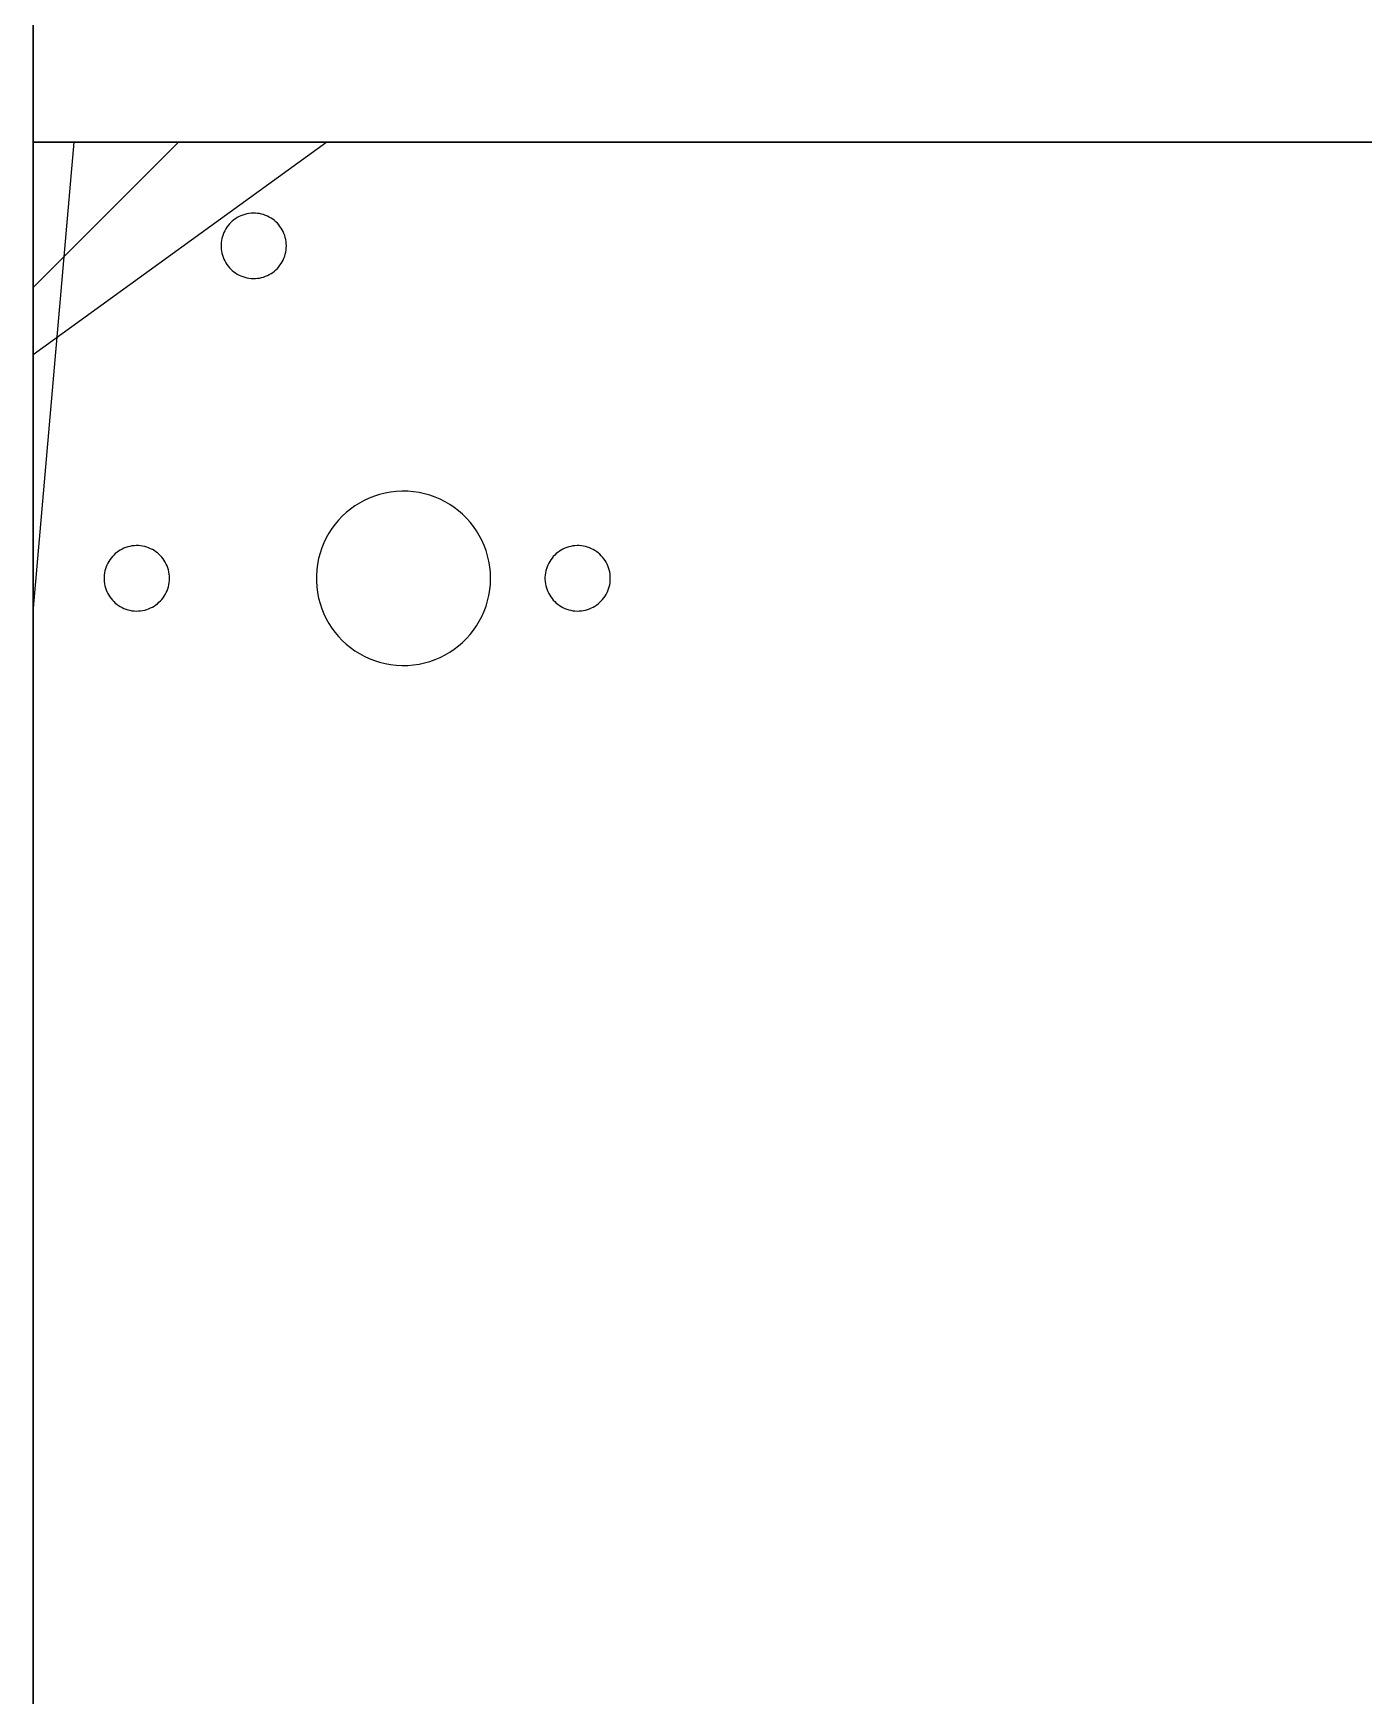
# Model space of a CAD drawing. Header units: metres. Extents: x 0 to 978, y 0 to 1152.
# Drawn here: x 0 to 70.3, y 263.5 to 351.4 of the extents above; entities that cross this region are included whole.
import ezdxf

# ---------------------------------------------------------------- set-up
doc = ezdxf.new("R2010")
doc.units = ezdxf.units.M

msp = doc.modelspace()

# ---------------------------------------------------------------- linework, layer by layer
for points in [[(0, 581.818), (0, 552.727), (0, 523.636), (0, 494.545), (0, 465.455), (0, 436.364), (0, 407.273), (0, 378.182), (0, 349.091), (0, 320), (0, 290.909), (0, 261.818), (0, 232.727), (0, 203.636), (0, 174.545), (0, 145.455), (0, 116.364), (0, 87.273), (0, 58.182), (0, 29.091), (0, 0)], [(0, 581.818), (0, 552.727), (0, 523.636), (0, 494.545), (0, 465.455), (0, 436.364), (0, 407.273), (0, 378.182), (0, 349.091), (0, 320), (0, 290.909), (0, 261.818), (0, 232.727), (0, 203.636), (0, 174.545), (0, 145.455), (0, 116.364), (0, 87.273), (0, 58.182), (0, 29.091), (0, 0)], [(0, 162.909), (0, 192), (0, 221.091), (0, 250.182), (0, 279.273), (0, 308.364), (0, 337.455), (0, 366.545)], [(0, 162.909), (0, 192), (0, 221.091), (0, 250.182), (0, 279.273), (0, 308.364), (0, 337.455), (0, 366.545)], [(0, 365.76), (0, 349.135), (0, 332.509), (0, 315.884), (0, 299.258), (0, 282.633), (0, 266.007), (0, 249.382), (0, 232.756), (0, 216.131), (0, 199.505), (0, 182.88), (0, 166.255), (0, 149.629), (0, 133.004), (0, 116.378), (0, 99.753), (0, 83.127), (0, 66.502), (0, 49.876), (0, 33.251), (0, 16.625), (0, 0)], [(0, 365.76), (0, 349.135), (0, 332.509), (0, 315.884), (0, 299.258), (0, 282.633), (0, 266.007), (0, 249.382), (0, 232.756), (0, 216.131), (0, 199.505), (0, 182.88), (0, 166.255), (0, 149.629), (0, 133.004), (0, 116.378), (0, 99.753), (0, 83.127), (0, 66.502), (0, 49.876), (0, 33.251), (0, 16.625), (0, 0)], [(0, 362.044), (0, 351.236), (0, 340.429), (0, 329.622), (0, 318.815), (0, 308.007), (0, 297.2), (0, 286.393), (0, 275.585), (0, 264.778), (0, 253.971), (0, 243.164), (0, 232.356), (0, 221.549), (0, 210.742), (0, 199.935), (0, 189.127), (0, 178.32), (0, 167.513)], [(0, 167.513), (0, 178.32), (0, 189.127), (0, 199.935), (0, 210.742), (0, 221.549), (0, 232.356), (0, 243.164), (0, 253.971), (0, 264.778), (0, 275.585), (0, 286.393), (0, 297.2), (0, 308.007), (0, 318.815), (0, 329.622), (0, 340.429), (0, 351.236), (0, 362.044)], [(0, 362.044), (0, 351.236), (0, 340.429), (0, 329.622), (0, 318.815), (0, 308.007), (0, 297.2), (0, 286.393), (0, 275.585), (0, 264.778), (0, 253.971), (0, 243.164), (0, 232.356), (0, 221.549), (0, 210.742), (0, 199.935), (0, 189.127), (0, 178.32), (0, 167.513)], [(0, 167.513), (0, 178.32), (0, 189.127), (0, 199.935), (0, 210.742), (0, 221.549), (0, 232.356), (0, 243.164), (0, 253.971), (0, 264.778), (0, 275.585), (0, 286.393), (0, 297.2), (0, 308.007), (0, 318.815), (0, 329.622), (0, 340.429), (0, 351.236), (0, 362.044)], [(0, 169.2), (0, 185.825), (0, 202.451), (0, 219.076), (0, 235.702), (0, 252.327), (0, 268.953), (0, 285.578), (0, 302.204), (0, 318.829), (0, 335.455), (0, 352.08)], [(0, 352.08), (0, 335.455), (0, 318.829), (0, 302.204), (0, 285.578), (0, 268.953), (0, 252.327), (0, 235.702), (0, 219.076), (0, 202.451), (0, 185.825), (0, 169.2)], [(0, 352.08), (0, 335.455), (0, 318.829), (0, 302.204), (0, 285.578), (0, 268.953), (0, 252.327), (0, 235.702), (0, 219.076), (0, 202.451), (0, 185.825), (0, 169.2)], [(0, 169.2), (0, 185.825), (0, 202.451), (0, 219.076), (0, 235.702), (0, 252.327), (0, 268.953), (0, 285.578), (0, 302.204), (0, 318.829), (0, 335.455), (0, 352.08)], [(0, 352.08), (0, 335.455), (0, 318.829), (0, 302.204), (0, 285.578), (0, 268.953), (0, 252.327), (0, 235.702), (0, 219.076), (0, 202.451), (0, 185.825), (0, 169.2)], [(0, 352.08), (0, 335.455), (0, 318.829), (0, 302.204), (0, 285.578), (0, 268.953), (0, 252.327), (0, 235.702), (0, 219.076), (0, 202.451), (0, 185.825), (0, 169.2)], [(0, 345.6), (15.36, 345.6), (30.72, 345.6), (46.08, 345.6), (61.44, 345.6), (76.8, 345.6), (92.16, 345.6), (107.52, 345.6), (122.88, 345.6), (138.24, 345.6), (153.6, 345.6), (168.96, 345.6), (184.32, 345.6), (199.68, 345.6), (215.04, 345.6), (230.4, 345.6), (245.76, 345.6), (261.12, 345.6), (276.48, 345.6), (291.84, 345.6), (307.2, 345.6)], [(0, 161.28), (0, 176.64), (0, 192), (0, 207.36), (0, 222.72), (0, 238.08), (0, 253.44), (0, 268.8), (0, 284.16), (0, 299.52), (0, 314.88), (0, 330.24), (0, 345.6)], [(0, 345.6), (0, 338.618), (0, 331.636), (0, 324.655), (0, 317.673), (0, 310.691), (0, 303.709), (0, 296.727), (0, 289.745), (0, 282.764), (0, 275.782), (0, 268.8), (0, 261.818)], [(0, 261.818), (0, 268.8), (0, 275.782), (0, 282.764), (0, 289.745), (0, 296.727), (0, 303.709), (0, 310.691), (0, 317.673), (0, 324.655), (0, 331.636), (0, 338.618), (0, 345.6)], [(0, 161.28), (0, 176.64), (0, 192), (0, 207.36), (0, 222.72), (0, 238.08), (0, 253.44), (0, 268.8), (0, 284.16), (0, 299.52), (0, 314.88), (0, 330.24), (0, 345.6), (15.36, 345.6), (30.72, 345.6), (46.08, 345.6), (61.44, 345.6), (76.8, 345.6), (92.16, 345.6), (107.52, 345.6), (122.88, 345.6), (138.24, 345.6), (153.6, 345.6)], [(0, 161.28), (0, 176.64), (0, 192), (0, 207.36), (0, 222.72), (0, 238.08), (0, 253.44), (0, 268.8), (0, 284.16), (0, 299.52), (0, 314.88), (0, 330.24), (0, 345.6), (15.36, 345.6), (30.72, 345.6), (46.08, 345.6), (61.44, 345.6), (76.8, 345.6), (92.16, 345.6), (107.52, 345.6), (122.88, 345.6), (138.24, 345.6), (153.6, 345.6)], [(161.28, 345.6), (145.92, 345.6), (130.56, 345.6), (115.2, 345.6), (99.84, 345.6), (84.48, 345.6), (69.12, 345.6), (53.76, 345.6), (38.4, 345.6), (23.04, 345.6), (7.68, 345.6), (0, 337.92), (0, 322.56), (0, 307.2), (0, 291.84), (0, 276.48), (0, 261.12), (0, 245.76), (0, 230.4), (0, 215.04), (0, 199.68), (0, 184.32), (0, 168.96)], [(0, 345.6), (15.36, 345.6), (30.72, 345.6), (46.08, 345.6), (61.44, 345.6), (76.8, 345.6), (92.16, 345.6), (107.52, 345.6), (122.88, 345.6), (138.24, 345.6), (153.6, 345.6), (168.96, 345.6), (184.32, 345.6), (199.68, 345.6), (215.04, 345.6), (230.4, 345.6), (245.76, 345.6), (261.12, 345.6), (276.48, 345.6), (291.84, 345.6), (307.2, 345.6)], [(0, 161.28), (0, 176.64), (0, 192), (0, 207.36), (0, 222.72), (0, 238.08), (0, 253.44), (0, 268.8), (0, 284.16), (0, 299.52), (0, 314.88), (0, 330.24), (0, 345.6)], [(0, 345.6), (0, 338.618), (0, 331.636), (0, 324.655), (0, 317.673), (0, 310.691), (0, 303.709), (0, 296.727), (0, 289.745), (0, 282.764), (0, 275.782), (0, 268.8), (0, 261.818)], [(0, 261.818), (0, 268.8), (0, 275.782), (0, 282.764), (0, 289.745), (0, 296.727), (0, 303.709), (0, 310.691), (0, 317.673), (0, 324.655), (0, 331.636), (0, 338.618), (0, 345.6)], [(0, 345.6), (0, 330.24), (0, 314.88), (0, 299.52), (0, 284.16), (0, 268.8), (0, 253.44), (0, 238.08), (0, 222.72), (0, 207.36), (0, 192), (0, 176.64), (0, 161.28)], [(307.2, 345.6), (291.84, 345.6), (276.48, 345.6), (261.12, 345.6), (245.76, 345.6), (230.4, 345.6), (215.04, 345.6), (199.68, 345.6), (184.32, 345.6), (168.96, 345.6), (153.6, 345.6), (138.24, 345.6), (122.88, 345.6), (107.52, 345.6), (92.16, 345.6), (76.8, 345.6), (61.44, 345.6), (46.08, 345.6), (30.72, 345.6), (15.36, 345.6), (0, 345.6)], [(0, 345.6), (8.378, 345.6), (16.756, 345.6), (25.135, 345.6), (33.513, 345.6), (41.891, 345.6), (50.269, 345.6), (58.647, 345.6), (67.025, 345.6), (75.404, 345.6), (83.782, 345.6), (92.16, 345.6), (100.538, 345.6), (108.916, 345.6), (117.295, 345.6), (125.673, 345.6), (134.051, 345.6), (142.429, 345.6), (150.807, 345.6)], [(150.807, 345.6), (142.429, 345.6), (134.051, 345.6), (125.673, 345.6), (117.295, 345.6), (108.916, 345.6), (100.538, 345.6), (92.16, 345.6), (83.782, 345.6), (75.404, 345.6), (67.025, 345.6), (58.647, 345.6), (50.269, 345.6), (41.891, 345.6), (33.513, 345.6), (25.135, 345.6), (16.756, 345.6), (8.378, 345.6), (0, 345.6)], [(0, 345.6), (0, 330.24), (0, 314.88), (0, 299.52), (0, 284.16), (0, 268.8), (0, 253.44), (0, 238.08), (0, 222.72), (0, 207.36), (0, 192), (0, 176.64), (0, 161.28)], [(307.2, 345.6), (291.84, 345.6), (276.48, 345.6), (261.12, 345.6), (245.76, 345.6), (230.4, 345.6), (215.04, 345.6), (199.68, 345.6), (184.32, 345.6), (168.96, 345.6), (153.6, 345.6), (138.24, 345.6), (122.88, 345.6), (107.52, 345.6), (92.16, 345.6), (76.8, 345.6), (61.44, 345.6), (46.08, 345.6), (30.72, 345.6), (15.36, 345.6), (0, 345.6)], [(161.28, 345.6), (145.92, 345.6), (130.56, 345.6), (115.2, 345.6), (99.84, 345.6), (84.48, 345.6), (69.12, 345.6), (53.76, 345.6), (38.4, 345.6), (23.04, 345.6), (7.68, 345.6), (0, 337.92), (0, 322.56), (0, 307.2), (0, 291.84), (0, 276.48), (0, 261.12), (0, 245.76), (0, 230.4), (0, 215.04), (0, 199.68), (0, 184.32), (0, 168.96)], [(0, 345.6), (26.749, 345.6), (53.498, 345.6), (80.247, 345.6), (106.996, 345.6), (133.745, 345.6), (160.495, 345.6), (187.244, 345.6), (213.993, 345.6), (240.742, 345.6), (267.491, 345.6), (294.24, 345.6), (320.989, 345.6), (347.738, 345.6), (374.487, 345.6), (401.236, 345.6), (427.985, 345.6), (454.735, 345.6), (481.484, 345.6), (508.233, 345.6)], [(0, 158.356), (0, 185.105), (0, 211.855), (0, 238.604), (0, 265.353), (0, 292.102), (0, 318.851), (0, 345.6)], [(0, 345.6), (0, 338.618), (0, 331.636), (0, 324.655), (0, 317.673), (0, 310.691), (0, 303.709), (0, 296.727), (0, 289.745), (0, 282.764), (0, 275.782), (0, 268.8), (0, 261.818)], [(0, 261.818), (0, 268.8), (0, 275.782), (0, 282.764), (0, 289.745), (0, 296.727), (0, 303.709), (0, 310.691), (0, 317.673), (0, 324.655), (0, 331.636), (0, 338.618), (0, 345.6)], [(0, 345.6), (19.767, 345.6), (39.535, 345.6), (59.302, 345.6), (79.069, 345.6), (98.836, 345.6), (118.604, 345.6), (138.371, 345.6), (158.138, 345.6), (177.905, 345.6), (197.673, 345.6), (217.44, 345.6), (237.207, 345.6), (256.975, 345.6), (276.742, 345.6), (296.509, 345.6)], [(296.509, 345.6), (276.742, 345.6), (256.975, 345.6), (237.207, 345.6), (217.44, 345.6), (197.673, 345.6), (177.905, 345.6), (158.138, 345.6), (138.371, 345.6), (118.604, 345.6), (98.836, 345.6), (79.069, 345.6), (59.302, 345.6), (39.535, 345.6), (19.767, 345.6), (0, 345.6)], [(309.753, 345.6), (283.004, 345.6), (256.255, 345.6), (229.505, 345.6), (202.756, 345.6), (176.007, 345.6), (149.258, 345.6), (122.509, 345.6), (95.76, 345.6), (69.011, 345.6), (42.262, 345.6), (15.513, 345.6), (0, 334.364), (0, 307.615), (0, 280.865), (0, 254.116), (0, 227.367), (0, 200.618), (0, 173.869)], [(0, 345.6), (26.749, 345.6), (53.498, 345.6), (80.247, 345.6), (106.996, 345.6), (133.745, 345.6), (160.495, 345.6), (187.244, 345.6), (213.993, 345.6), (240.742, 345.6), (267.491, 345.6), (294.24, 345.6), (320.989, 345.6), (347.738, 345.6), (374.487, 345.6), (401.236, 345.6), (427.985, 345.6), (454.735, 345.6), (481.484, 345.6), (508.233, 345.6)], [(0, 158.356), (0, 185.105), (0, 211.855), (0, 238.604), (0, 265.353), (0, 292.102), (0, 318.851), (0, 345.6)], [(296.378, 345.6), (269.629, 345.6), (242.88, 345.6), (216.131, 345.6), (189.382, 345.6), (162.633, 345.6), (135.884, 345.6), (109.135, 345.6), (82.385, 345.6), (55.636, 345.6), (28.887, 345.6), (2.138, 345.6), (0, 320.989), (0, 294.24), (0, 267.491), (0, 240.742), (0, 213.993), (0, 187.244), (0, 160.495)], [(0, 345.6), (15.36, 345.6), (30.72, 345.6), (46.08, 345.6), (61.44, 345.6), (76.8, 345.6), (92.16, 345.6), (107.52, 345.6), (122.88, 345.6), (138.24, 345.6), (153.6, 345.6), (168.96, 345.6), (184.32, 345.6), (199.68, 345.6), (215.04, 345.6), (230.4, 345.6), (245.76, 345.6), (261.12, 345.6), (276.48, 345.6), (291.84, 345.6), (307.2, 345.6)], [(0, 161.28), (0, 176.64), (0, 192), (0, 207.36), (0, 222.72), (0, 238.08), (0, 253.44), (0, 268.8), (0, 284.16), (0, 299.52), (0, 314.88), (0, 330.24), (0, 345.6)], [(0, 161.28), (0, 176.64), (0, 192), (0, 207.36), (0, 222.72), (0, 238.08), (0, 253.44), (0, 268.8), (0, 284.16), (0, 299.52), (0, 314.88), (0, 330.24), (0, 345.6), (15.36, 345.6), (30.72, 345.6), (46.08, 345.6), (61.44, 345.6), (76.8, 345.6), (92.16, 345.6), (107.52, 345.6), (122.88, 345.6), (138.24, 345.6), (153.6, 345.6)], [(0, 345.6), (0, 338.618), (0, 331.636), (0, 324.655), (0, 317.673), (0, 310.691), (0, 303.709), (0, 296.727), (0, 289.745), (0, 282.764), (0, 275.782), (0, 268.8), (0, 261.818)], [(0, 261.818), (0, 268.8), (0, 275.782), (0, 282.764), (0, 289.745), (0, 296.727), (0, 303.709), (0, 310.691), (0, 317.673), (0, 324.655), (0, 331.636), (0, 338.618), (0, 345.6)], [(0, 161.28), (0, 176.64), (0, 192), (0, 207.36), (0, 222.72), (0, 238.08), (0, 253.44), (0, 268.8), (0, 284.16), (0, 299.52), (0, 314.88), (0, 330.24), (0, 345.6), (15.36, 345.6), (30.72, 345.6), (46.08, 345.6), (61.44, 345.6), (76.8, 345.6), (92.16, 345.6), (107.52, 345.6), (122.88, 345.6), (138.24, 345.6), (153.6, 345.6)], [(161.28, 345.6), (145.92, 345.6), (130.56, 345.6), (115.2, 345.6), (99.84, 345.6), (84.48, 345.6), (69.12, 345.6), (53.76, 345.6), (38.4, 345.6), (23.04, 345.6), (7.68, 345.6), (0, 337.92), (0, 322.56), (0, 307.2), (0, 291.84), (0, 276.48), (0, 261.12), (0, 245.76), (0, 230.4), (0, 215.04), (0, 199.68), (0, 184.32), (0, 168.96)], [(0, 345.6), (15.36, 345.6), (30.72, 345.6), (46.08, 345.6), (61.44, 345.6), (76.8, 345.6), (92.16, 345.6), (107.52, 345.6), (122.88, 345.6), (138.24, 345.6), (153.6, 345.6), (168.96, 345.6), (184.32, 345.6), (199.68, 345.6), (215.04, 345.6), (230.4, 345.6), (245.76, 345.6), (261.12, 345.6), (276.48, 345.6), (291.84, 345.6), (307.2, 345.6)], [(0, 161.28), (0, 176.64), (0, 192), (0, 207.36), (0, 222.72), (0, 238.08), (0, 253.44), (0, 268.8), (0, 284.16), (0, 299.52), (0, 314.88), (0, 330.24), (0, 345.6)], [(0, 345.6), (0, 338.618), (0, 331.636), (0, 324.655), (0, 317.673), (0, 310.691), (0, 303.709), (0, 296.727), (0, 289.745), (0, 282.764), (0, 275.782), (0, 268.8), (0, 261.818)], [(0, 261.818), (0, 268.8), (0, 275.782), (0, 282.764), (0, 289.745), (0, 296.727), (0, 303.709), (0, 310.691), (0, 317.673), (0, 324.655), (0, 331.636), (0, 338.618), (0, 345.6)], [(0, 161.28), (0, 176.64), (0, 192), (0, 207.36), (0, 222.72), (0, 238.08), (0, 253.44), (0, 268.8), (0, 284.16), (0, 299.52), (0, 314.88), (0, 330.24), (0, 345.6), (15.36, 345.6), (30.72, 345.6), (46.08, 345.6), (61.44, 345.6), (76.8, 345.6), (92.16, 345.6), (107.52, 345.6), (122.88, 345.6), (138.24, 345.6), (153.6, 345.6)], [(0, 161.28), (0, 176.64), (0, 192), (0, 207.36), (0, 222.72), (0, 238.08), (0, 253.44), (0, 268.8), (0, 284.16), (0, 299.52), (0, 314.88), (0, 330.24), (0, 345.6), (15.36, 345.6), (30.72, 345.6), (46.08, 345.6), (61.44, 345.6), (76.8, 345.6), (92.16, 345.6), (107.52, 345.6), (122.88, 345.6), (138.24, 345.6), (153.6, 345.6)], [(161.28, 345.6), (145.92, 345.6), (130.56, 345.6), (115.2, 345.6), (99.84, 345.6), (84.48, 345.6), (69.12, 345.6), (53.76, 345.6), (38.4, 345.6), (23.04, 345.6), (7.68, 345.6), (0, 337.92), (0, 322.56), (0, 307.2), (0, 291.84), (0, 276.48), (0, 261.12), (0, 245.76), (0, 230.4), (0, 215.04), (0, 199.68), (0, 184.32), (0, 168.96)], [(0, 345.6), (15.36, 345.6), (30.72, 345.6), (46.08, 345.6), (61.44, 345.6), (76.8, 345.6), (92.16, 345.6), (107.52, 345.6), (122.88, 345.6), (138.24, 345.6), (153.6, 345.6), (168.96, 345.6), (184.32, 345.6), (199.68, 345.6), (215.04, 345.6), (230.4, 345.6), (245.76, 345.6), (261.12, 345.6), (276.48, 345.6), (291.84, 345.6), (307.2, 345.6)], [(0, 161.28), (0, 176.64), (0, 192), (0, 207.36), (0, 222.72), (0, 238.08), (0, 253.44), (0, 268.8), (0, 284.16), (0, 299.52), (0, 314.88), (0, 330.24), (0, 345.6)], [(0, 345.6), (0, 338.618), (0, 331.636), (0, 324.655), (0, 317.673), (0, 310.691), (0, 303.709), (0, 296.727), (0, 289.745), (0, 282.764), (0, 275.782), (0, 268.8), (0, 261.818)], [(0, 261.818), (0, 268.8), (0, 275.782), (0, 282.764), (0, 289.745), (0, 296.727), (0, 303.709), (0, 310.691), (0, 317.673), (0, 324.655), (0, 331.636), (0, 338.618), (0, 345.6)], [(0, 161.28), (0, 176.64), (0, 192), (0, 207.36), (0, 222.72), (0, 238.08), (0, 253.44), (0, 268.8), (0, 284.16), (0, 299.52), (0, 314.88), (0, 330.24), (0, 345.6), (15.36, 345.6), (30.72, 345.6), (46.08, 345.6), (61.44, 345.6), (76.8, 345.6), (92.16, 345.6), (107.52, 345.6), (122.88, 345.6), (138.24, 345.6), (153.6, 345.6)], [(0, 161.28), (0, 176.64), (0, 192), (0, 207.36), (0, 222.72), (0, 238.08), (0, 253.44), (0, 268.8), (0, 284.16), (0, 299.52), (0, 314.88), (0, 330.24), (0, 345.6), (15.36, 345.6), (30.72, 345.6), (46.08, 345.6), (61.44, 345.6), (76.8, 345.6), (92.16, 345.6), (107.52, 345.6), (122.88, 345.6), (138.24, 345.6), (153.6, 345.6)], [(161.28, 345.6), (145.92, 345.6), (130.56, 345.6), (115.2, 345.6), (99.84, 345.6), (84.48, 345.6), (69.12, 345.6), (53.76, 345.6), (38.4, 345.6), (23.04, 345.6), (7.68, 345.6), (0, 337.92), (0, 322.56), (0, 307.2), (0, 291.84), (0, 276.48), (0, 261.12), (0, 245.76), (0, 230.4), (0, 215.04), (0, 199.68), (0, 184.32), (0, 168.96)], [(0, 345.6), (15.36, 345.6), (30.72, 345.6), (46.08, 345.6), (61.44, 345.6), (76.8, 345.6), (92.16, 345.6), (107.52, 345.6), (122.88, 345.6), (138.24, 345.6), (153.6, 345.6), (168.96, 345.6), (184.32, 345.6), (199.68, 345.6), (215.04, 345.6), (230.4, 345.6), (245.76, 345.6), (261.12, 345.6), (276.48, 345.6), (291.84, 345.6), (307.2, 345.6)], [(0, 161.28), (0, 176.64), (0, 192), (0, 207.36), (0, 222.72), (0, 238.08), (0, 253.44), (0, 268.8), (0, 284.16), (0, 299.52), (0, 314.88), (0, 330.24), (0, 345.6)], [(0, 345.6), (0, 338.618), (0, 331.636), (0, 324.655), (0, 317.673), (0, 310.691), (0, 303.709), (0, 296.727), (0, 289.745), (0, 282.764), (0, 275.782), (0, 268.8), (0, 261.818)], [(0, 261.818), (0, 268.8), (0, 275.782), (0, 282.764), (0, 289.745), (0, 296.727), (0, 303.709), (0, 310.691), (0, 317.673), (0, 324.655), (0, 331.636), (0, 338.618), (0, 345.6)], [(0, 161.28), (0, 176.64), (0, 192), (0, 207.36), (0, 222.72), (0, 238.08), (0, 253.44), (0, 268.8), (0, 284.16), (0, 299.52), (0, 314.88), (0, 330.24), (0, 345.6), (15.36, 345.6), (30.72, 345.6), (46.08, 345.6), (61.44, 345.6), (76.8, 345.6), (92.16, 345.6), (107.52, 345.6), (122.88, 345.6), (138.24, 345.6), (153.6, 345.6)], [(0, 161.28), (0, 176.64), (0, 192), (0, 207.36), (0, 222.72), (0, 238.08), (0, 253.44), (0, 268.8), (0, 284.16), (0, 299.52), (0, 314.88), (0, 330.24), (0, 345.6), (15.36, 345.6), (30.72, 345.6), (46.08, 345.6), (61.44, 345.6), (76.8, 345.6), (92.16, 345.6), (107.52, 345.6), (122.88, 345.6), (138.24, 345.6), (153.6, 345.6)], [(161.28, 345.6), (145.92, 345.6), (130.56, 345.6), (115.2, 345.6), (99.84, 345.6), (84.48, 345.6), (69.12, 345.6), (53.76, 345.6), (38.4, 345.6), (23.04, 345.6), (7.68, 345.6), (0, 337.92), (0, 322.56), (0, 307.2), (0, 291.84), (0, 276.48), (0, 261.12), (0, 245.76), (0, 230.4), (0, 215.04), (0, 199.68), (0, 184.32), (0, 168.96)], [(71.215, 345.6), (62.836, 345.6), (54.458, 345.6), (46.08, 345.6), (37.702, 345.6), (29.324, 345.6), (20.945, 345.6), (12.567, 345.6), (4.189, 345.6), (4.189, 345.6), (12.567, 345.6), (20.945, 345.6), (29.324, 345.6), (37.702, 345.6), (46.08, 345.6), (54.458, 345.6), (62.836, 345.6), (71.215, 345.6)], [(71.215, 345.6), (62.836, 345.6), (54.458, 345.6), (46.08, 345.6), (37.702, 345.6), (29.324, 345.6), (20.945, 345.6), (12.567, 345.6), (4.189, 345.6), (4.189, 345.6), (12.567, 345.6), (20.945, 345.6), (29.324, 345.6), (37.702, 345.6), (46.08, 345.6), (54.458, 345.6), (62.836, 345.6), (71.215, 345.6)], [(71.215, 345.6), (62.836, 345.6), (54.458, 345.6), (46.08, 345.6), (37.702, 345.6), (29.324, 345.6), (20.945, 345.6), (12.567, 345.6), (4.189, 345.6), (4.189, 345.6), (12.567, 345.6), (20.945, 345.6), (29.324, 345.6), (37.702, 345.6), (46.08, 345.6), (54.458, 345.6), (62.836, 345.6), (71.215, 345.6)], [(71.215, 345.6), (62.836, 345.6), (54.458, 345.6), (46.08, 345.6), (37.702, 345.6), (29.324, 345.6), (20.945, 345.6), (12.567, 345.6), (4.189, 345.6), (4.189, 345.6), (12.567, 345.6), (20.945, 345.6), (29.324, 345.6), (37.702, 345.6), (46.08, 345.6), (54.458, 345.6), (62.836, 345.6), (71.215, 345.6)], [(71.215, 345.6), (62.836, 345.6), (54.458, 345.6), (46.08, 345.6), (37.702, 345.6), (29.324, 345.6), (20.945, 345.6), (12.567, 345.6), (4.189, 345.6), (4.189, 345.6), (12.567, 345.6), (20.945, 345.6), (29.324, 345.6), (37.702, 345.6), (46.08, 345.6), (54.458, 345.6), (62.836, 345.6), (71.215, 345.6)], [(13.373, 340.128), (13.37, 340.243), (13.359, 340.356), (13.34, 340.466), (13.315, 340.574), (13.284, 340.679), (13.246, 340.782), (13.201, 340.881), (13.151, 340.977), (13.095, 341.069), (13.034, 341.157), (12.968, 341.241), (12.896, 341.321), (12.82, 341.396), (12.739, 341.467), (12.654, 341.532), (12.565, 341.592), (12.472, 341.647), (12.375, 341.695), (12.275, 341.738), (12.172, 341.775), (12.067, 341.805), (11.958, 341.828), (11.847, 341.845), (11.734, 341.854), (11.619, 341.856), (11.505, 341.85), (11.393, 341.837), (11.283, 341.817), (11.176, 341.791), (11.071, 341.757), (10.97, 341.718), (10.872, 341.672), (10.777, 341.62), (10.686, 341.563), (10.599, 341.5), (10.516, 341.432), (10.437, 341.359), (10.363, 341.282), (10.294, 341.2), (10.23, 341.114), (10.172, 341.023), (10.119, 340.929), (10.071, 340.832), (10.03, 340.731), (9.995, 340.627), (9.967, 340.52), (9.945, 340.411), (9.931, 340.299), (9.923, 340.186), (9.923, 340.07), (9.931, 339.957), (9.945, 339.845), (9.967, 339.736), (9.995, 339.629), (10.03, 339.525), (10.071, 339.424), (10.119, 339.327), (10.172, 339.233), (10.23, 339.142), (10.294, 339.056), (10.363, 338.974), (10.437, 338.897), (10.516, 338.824), (10.599, 338.756), (10.686, 338.693), (10.777, 338.636), (10.872, 338.584), (10.97, 338.538), (11.071, 338.499), (11.176, 338.465), (11.283, 338.439), (11.393, 338.419), (11.505, 338.406), (11.619, 338.4), (11.734, 338.402), (11.847, 338.411), (11.958, 338.428), (12.067, 338.451), (12.172, 338.481), (12.275, 338.518), (12.375, 338.561), (12.472, 338.609), (12.565, 338.664), (12.654, 338.724), (12.739, 338.789), (12.82, 338.86), (12.896, 338.935), (12.968, 339.015), (13.034, 339.099), (13.095, 339.187), (13.151, 339.279), (13.201, 339.375), (13.246, 339.474), (13.284, 339.577), (13.315, 339.682), (13.34, 339.79), (13.359, 339.9), (13.37, 340.013), (13.373, 340.128)], [(24.158, 322.56), (24.148, 322.866), (24.119, 323.167), (24.07, 323.461), (24.004, 323.749), (23.919, 324.03), (23.818, 324.303), (23.7, 324.568), (23.566, 324.823), (23.417, 325.069), (23.254, 325.304), (23.076, 325.529), (22.885, 325.742), (22.682, 325.942), (22.467, 326.13), (22.24, 326.304), (22.002, 326.464), (21.754, 326.61), (21.497, 326.74), (21.23, 326.854), (20.956, 326.951), (20.673, 327.031), (20.384, 327.094), (20.088, 327.138), (19.787, 327.162), (19.48, 327.167), (19.176, 327.152), (18.877, 327.118), (18.584, 327.065), (18.298, 326.994), (18.02, 326.905), (17.749, 326.799), (17.487, 326.677), (17.234, 326.539), (16.991, 326.386), (16.759, 326.219), (16.538, 326.038), (16.328, 325.844), (16.131, 325.637), (15.947, 325.418), (15.777, 325.188), (15.62, 324.947), (15.479, 324.697), (15.353, 324.437), (15.243, 324.168), (15.15, 323.891), (15.074, 323.606), (15.017, 323.315), (14.978, 323.017), (14.958, 322.714), (14.958, 322.406), (14.978, 322.103), (15.017, 321.805), (15.074, 321.514), (15.15, 321.229), (15.243, 320.952), (15.353, 320.683), (15.479, 320.423), (15.62, 320.173), (15.777, 319.932), (15.947, 319.702), (16.131, 319.483), (16.328, 319.276), (16.538, 319.082), (16.759, 318.901), (16.991, 318.734), (17.234, 318.581), (17.487, 318.443), (17.749, 318.321), (18.02, 318.215), (18.298, 318.126), (18.584, 318.055), (18.877, 318.002), (19.176, 317.968), (19.48, 317.953), (19.787, 317.958), (20.088, 317.982), (20.384, 318.026), (20.673, 318.089), (20.956, 318.169), (21.23, 318.266), (21.497, 318.38), (21.754, 318.51), (22.002, 318.656), (22.24, 318.816), (22.467, 318.99), (22.682, 319.178), (22.885, 319.378), (23.076, 319.591), (23.254, 319.816), (23.417, 320.051), (23.566, 320.297), (23.7, 320.552), (23.818, 320.817), (23.919, 321.09), (24.004, 321.371), (24.07, 321.659), (24.119, 321.953), (24.148, 322.254), (24.158, 322.56)], [(24.158, 322.56), (24.148, 322.866), (24.119, 323.167), (24.07, 323.461), (24.004, 323.749), (23.919, 324.03), (23.818, 324.303), (23.7, 324.568), (23.566, 324.823), (23.417, 325.069), (23.254, 325.304), (23.076, 325.529), (22.885, 325.742), (22.682, 325.942), (22.467, 326.13), (22.24, 326.304), (22.002, 326.464), (21.754, 326.61), (21.497, 326.74), (21.23, 326.854), (20.956, 326.951), (20.673, 327.031), (20.384, 327.094), (20.088, 327.138), (19.787, 327.162), (19.48, 327.167), (19.176, 327.152), (18.877, 327.118), (18.584, 327.065), (18.298, 326.994), (18.02, 326.905), (17.749, 326.799), (17.487, 326.677), (17.234, 326.539), (16.991, 326.386), (16.759, 326.219), (16.538, 326.038), (16.328, 325.844), (16.131, 325.637), (15.947, 325.418), (15.777, 325.188), (15.62, 324.947), (15.479, 324.697), (15.353, 324.437), (15.243, 324.168), (15.15, 323.891), (15.074, 323.606), (15.017, 323.315), (14.978, 323.017), (14.958, 322.714), (14.958, 322.406), (14.978, 322.103), (15.017, 321.805), (15.074, 321.514), (15.15, 321.229), (15.243, 320.952), (15.353, 320.683), (15.479, 320.423), (15.62, 320.173), (15.777, 319.932), (15.947, 319.702), (16.131, 319.483), (16.328, 319.276), (16.538, 319.082), (16.759, 318.901), (16.991, 318.734), (17.234, 318.581), (17.487, 318.443), (17.749, 318.321), (18.02, 318.215), (18.298, 318.126), (18.584, 318.055), (18.877, 318.002), (19.176, 317.968), (19.48, 317.953), (19.787, 317.958), (20.088, 317.982), (20.384, 318.026), (20.673, 318.089), (20.956, 318.169), (21.23, 318.266), (21.497, 318.38), (21.754, 318.51), (22.002, 318.656), (22.24, 318.816), (22.467, 318.99), (22.682, 319.178), (22.885, 319.378), (23.076, 319.591), (23.254, 319.816), (23.417, 320.051), (23.566, 320.297), (23.7, 320.552), (23.818, 320.817), (23.919, 321.09), (24.004, 321.371), (24.07, 321.659), (24.119, 321.953), (24.148, 322.254), (24.158, 322.56)], [(24.158, 322.56), (24.148, 322.866), (24.119, 323.167), (24.07, 323.461), (24.004, 323.749), (23.919, 324.03), (23.818, 324.303), (23.7, 324.568), (23.566, 324.823), (23.417, 325.069), (23.254, 325.304), (23.076, 325.529), (22.885, 325.742), (22.682, 325.942), (22.467, 326.13), (22.24, 326.304), (22.002, 326.464), (21.754, 326.61), (21.497, 326.74), (21.23, 326.854), (20.956, 326.951), (20.673, 327.031), (20.384, 327.094), (20.088, 327.138), (19.787, 327.162), (19.48, 327.167), (19.176, 327.152), (18.877, 327.118), (18.584, 327.065), (18.298, 326.994), (18.02, 326.905), (17.749, 326.799), (17.487, 326.677), (17.234, 326.539), (16.991, 326.386), (16.759, 326.219), (16.538, 326.038), (16.328, 325.844), (16.131, 325.637), (15.947, 325.418), (15.777, 325.188), (15.62, 324.947), (15.479, 324.697), (15.353, 324.437), (15.243, 324.168), (15.15, 323.891), (15.074, 323.606), (15.017, 323.315), (14.978, 323.017), (14.958, 322.714), (14.958, 322.406), (14.978, 322.103), (15.017, 321.805), (15.074, 321.514), (15.15, 321.229), (15.243, 320.952), (15.353, 320.683), (15.479, 320.423), (15.62, 320.173), (15.777, 319.932), (15.947, 319.702), (16.131, 319.483), (16.328, 319.276), (16.538, 319.082), (16.759, 318.901), (16.991, 318.734), (17.234, 318.581), (17.487, 318.443), (17.749, 318.321), (18.02, 318.215), (18.298, 318.126), (18.584, 318.055), (18.877, 318.002), (19.176, 317.968), (19.48, 317.953), (19.787, 317.958), (20.088, 317.982), (20.384, 318.026), (20.673, 318.089), (20.956, 318.169), (21.23, 318.266), (21.497, 318.38), (21.754, 318.51), (22.002, 318.656), (22.24, 318.816), (22.467, 318.99), (22.682, 319.178), (22.885, 319.378), (23.076, 319.591), (23.254, 319.816), (23.417, 320.051), (23.566, 320.297), (23.7, 320.552), (23.818, 320.817), (23.919, 321.09), (24.004, 321.371), (24.07, 321.659), (24.119, 321.953), (24.148, 322.254), (24.158, 322.56)], [(24.158, 322.56), (24.148, 322.866), (24.119, 323.167), (24.07, 323.461), (24.004, 323.749), (23.919, 324.03), (23.818, 324.303), (23.7, 324.568), (23.566, 324.823), (23.417, 325.069), (23.254, 325.304), (23.076, 325.529), (22.885, 325.742), (22.682, 325.942), (22.467, 326.13), (22.24, 326.304), (22.002, 326.464), (21.754, 326.61), (21.497, 326.74), (21.23, 326.854), (20.956, 326.951), (20.673, 327.031), (20.384, 327.094), (20.088, 327.138), (19.787, 327.162), (19.48, 327.167), (19.176, 327.152), (18.877, 327.118), (18.584, 327.065), (18.298, 326.994), (18.02, 326.905), (17.749, 326.799), (17.487, 326.677), (17.234, 326.539), (16.991, 326.386), (16.759, 326.219), (16.538, 326.038), (16.328, 325.844), (16.131, 325.637), (15.947, 325.418), (15.777, 325.188), (15.62, 324.947), (15.479, 324.697), (15.353, 324.437), (15.243, 324.168), (15.15, 323.891), (15.074, 323.606), (15.017, 323.315), (14.978, 323.017), (14.958, 322.714), (14.958, 322.406), (14.978, 322.103), (15.017, 321.805), (15.074, 321.514), (15.15, 321.229), (15.243, 320.952), (15.353, 320.683), (15.479, 320.423), (15.62, 320.173), (15.777, 319.932), (15.947, 319.702), (16.131, 319.483), (16.328, 319.276), (16.538, 319.082), (16.759, 318.901), (16.991, 318.734), (17.234, 318.581), (17.487, 318.443), (17.749, 318.321), (18.02, 318.215), (18.298, 318.126), (18.584, 318.055), (18.877, 318.002), (19.176, 317.968), (19.48, 317.953), (19.787, 317.958), (20.088, 317.982), (20.384, 318.026), (20.673, 318.089), (20.956, 318.169), (21.23, 318.266), (21.497, 318.38), (21.754, 318.51), (22.002, 318.656), (22.24, 318.816), (22.467, 318.99), (22.682, 319.178), (22.885, 319.378), (23.076, 319.591), (23.254, 319.816), (23.417, 320.051), (23.566, 320.297), (23.7, 320.552), (23.818, 320.817), (23.919, 321.09), (24.004, 321.371), (24.07, 321.659), (24.119, 321.953), (24.148, 322.254), (24.158, 322.56)], [(24.158, 322.56), (24.148, 322.866), (24.119, 323.167), (24.07, 323.461), (24.004, 323.749), (23.919, 324.03), (23.818, 324.303), (23.7, 324.568), (23.566, 324.823), (23.417, 325.069), (23.254, 325.304), (23.076, 325.529), (22.885, 325.742), (22.682, 325.942), (22.467, 326.13), (22.24, 326.304), (22.002, 326.464), (21.754, 326.61), (21.497, 326.74), (21.23, 326.854), (20.956, 326.951), (20.673, 327.031), (20.384, 327.094), (20.088, 327.138), (19.787, 327.162), (19.48, 327.167), (19.176, 327.152), (18.877, 327.118), (18.584, 327.065), (18.298, 326.994), (18.02, 326.905), (17.749, 326.799), (17.487, 326.677), (17.234, 326.539), (16.991, 326.386), (16.759, 326.219), (16.538, 326.038), (16.328, 325.844), (16.131, 325.637), (15.947, 325.418), (15.777, 325.188), (15.62, 324.947), (15.479, 324.697), (15.353, 324.437), (15.243, 324.168), (15.15, 323.891), (15.074, 323.606), (15.017, 323.315), (14.978, 323.017), (14.958, 322.714), (14.958, 322.406), (14.978, 322.103), (15.017, 321.805), (15.074, 321.514), (15.15, 321.229), (15.243, 320.952), (15.353, 320.683), (15.479, 320.423), (15.62, 320.173), (15.777, 319.932), (15.947, 319.702), (16.131, 319.483), (16.328, 319.276), (16.538, 319.082), (16.759, 318.901), (16.991, 318.734), (17.234, 318.581), (17.487, 318.443), (17.749, 318.321), (18.02, 318.215), (18.298, 318.126), (18.584, 318.055), (18.877, 318.002), (19.176, 317.968), (19.48, 317.953), (19.787, 317.958), (20.088, 317.982), (20.384, 318.026), (20.673, 318.089), (20.956, 318.169), (21.23, 318.266), (21.497, 318.38), (21.754, 318.51), (22.002, 318.656), (22.24, 318.816), (22.467, 318.99), (22.682, 319.178), (22.885, 319.378), (23.076, 319.591), (23.254, 319.816), (23.417, 320.051), (23.566, 320.297), (23.7, 320.552), (23.818, 320.817), (23.919, 321.09), (24.004, 321.371), (24.07, 321.659), (24.119, 321.953), (24.148, 322.254), (24.158, 322.56)], [(7.195, 322.56), (7.191, 322.675), (7.18, 322.788), (7.162, 322.898), (7.137, 323.006), (7.105, 323.111), (7.067, 323.214), (7.023, 323.313), (6.972, 323.409), (6.917, 323.501), (6.855, 323.589), (6.789, 323.673), (6.717, 323.753), (6.641, 323.828), (6.56, 323.899), (6.475, 323.964), (6.386, 324.024), (6.293, 324.079), (6.196, 324.127), (6.096, 324.17), (5.993, 324.207), (5.887, 324.237), (5.778, 324.26), (5.667, 324.277), (5.554, 324.286), (5.439, 324.288), (5.325, 324.282), (5.213, 324.269), (5.103, 324.249), (4.996, 324.223), (4.891, 324.189), (4.79, 324.15), (4.691, 324.104), (4.596, 324.052), (4.505, 323.995), (4.418, 323.932), (4.335, 323.864), (4.256, 323.791), (4.183, 323.714), (4.113, 323.632), (4.049, 323.546), (3.991, 323.455), (3.938, 323.361), (3.89, 323.264), (3.849, 323.163), (3.814, 323.059), (3.786, 322.952), (3.764, 322.843), (3.75, 322.731), (3.742, 322.618), (3.742, 322.502), (3.75, 322.389), (3.764, 322.277), (3.786, 322.168), (3.814, 322.061), (3.849, 321.957), (3.89, 321.856), (3.938, 321.759), (3.991, 321.665), (4.049, 321.574), (4.113, 321.488), (4.183, 321.406), (4.256, 321.329), (4.335, 321.256), (4.418, 321.188), (4.505, 321.125), (4.596, 321.068), (4.691, 321.016), (4.79, 320.97), (4.891, 320.931), (4.996, 320.897), (5.103, 320.871), (5.213, 320.851), (5.325, 320.838), (5.439, 320.832), (5.554, 320.834), (5.667, 320.843), (5.778, 320.86), (5.887, 320.883), (5.993, 320.913), (6.096, 320.95), (6.196, 320.993), (6.293, 321.041), (6.386, 321.096), (6.475, 321.156), (6.56, 321.221), (6.641, 321.292), (6.717, 321.367), (6.789, 321.447), (6.855, 321.531), (6.917, 321.619), (6.972, 321.711), (7.023, 321.807), (7.067, 321.906), (7.105, 322.009), (7.137, 322.114), (7.162, 322.222), (7.18, 322.332), (7.191, 322.445), (7.195, 322.56)], [(30.486, 322.56), (30.482, 322.675), (30.471, 322.788), (30.453, 322.898), (30.428, 323.006), (30.396, 323.111), (30.358, 323.214), (30.314, 323.313), (30.264, 323.409), (30.208, 323.501), (30.146, 323.589), (30.08, 323.673), (30.008, 323.753), (29.932, 323.828), (29.851, 323.899), (29.766, 323.964), (29.677, 324.024), (29.584, 324.079), (29.488, 324.127), (29.388, 324.17), (29.285, 324.207), (29.179, 324.237), (29.07, 324.26), (28.959, 324.277), (28.846, 324.286), (28.731, 324.288), (28.617, 324.282), (28.505, 324.269), (28.395, 324.249), (28.288, 324.223), (28.184, 324.189), (28.082, 324.15), (27.984, 324.104), (27.889, 324.052), (27.798, 323.995), (27.711, 323.932), (27.628, 323.864), (27.549, 323.791), (27.475, 323.714), (27.406, 323.632), (27.342, 323.546), (27.284, 323.455), (27.231, 323.361), (27.184, 323.264), (27.142, 323.163), (27.108, 323.059), (27.079, 322.952), (27.057, 322.843), (27.043, 322.731), (27.035, 322.618), (27.035, 322.502), (27.043, 322.389), (27.057, 322.277), (27.079, 322.168), (27.108, 322.061), (27.142, 321.957), (27.184, 321.856), (27.231, 321.759), (27.284, 321.665), (27.342, 321.574), (27.406, 321.488), (27.475, 321.406), (27.549, 321.329), (27.628, 321.256), (27.711, 321.188), (27.798, 321.125), (27.889, 321.068), (27.984, 321.016), (28.082, 320.97), (28.184, 320.931), (28.288, 320.897), (28.395, 320.871), (28.505, 320.851), (28.617, 320.838), (28.731, 320.832), (28.846, 320.834), (28.959, 320.843), (29.07, 320.86), (29.179, 320.883), (29.285, 320.913), (29.388, 320.95), (29.488, 320.993), (29.584, 321.041), (29.677, 321.096), (29.766, 321.156), (29.851, 321.221), (29.932, 321.292), (30.008, 321.367), (30.08, 321.447), (30.146, 321.531), (30.208, 321.619), (30.264, 321.711), (30.314, 321.807), (30.358, 321.906), (30.396, 322.009), (30.428, 322.114), (30.453, 322.222), (30.471, 322.332), (30.482, 322.445), (30.486, 322.56)]]:
    msp.add_lwpolyline(points)

doc.saveas('drawing.dxf')
